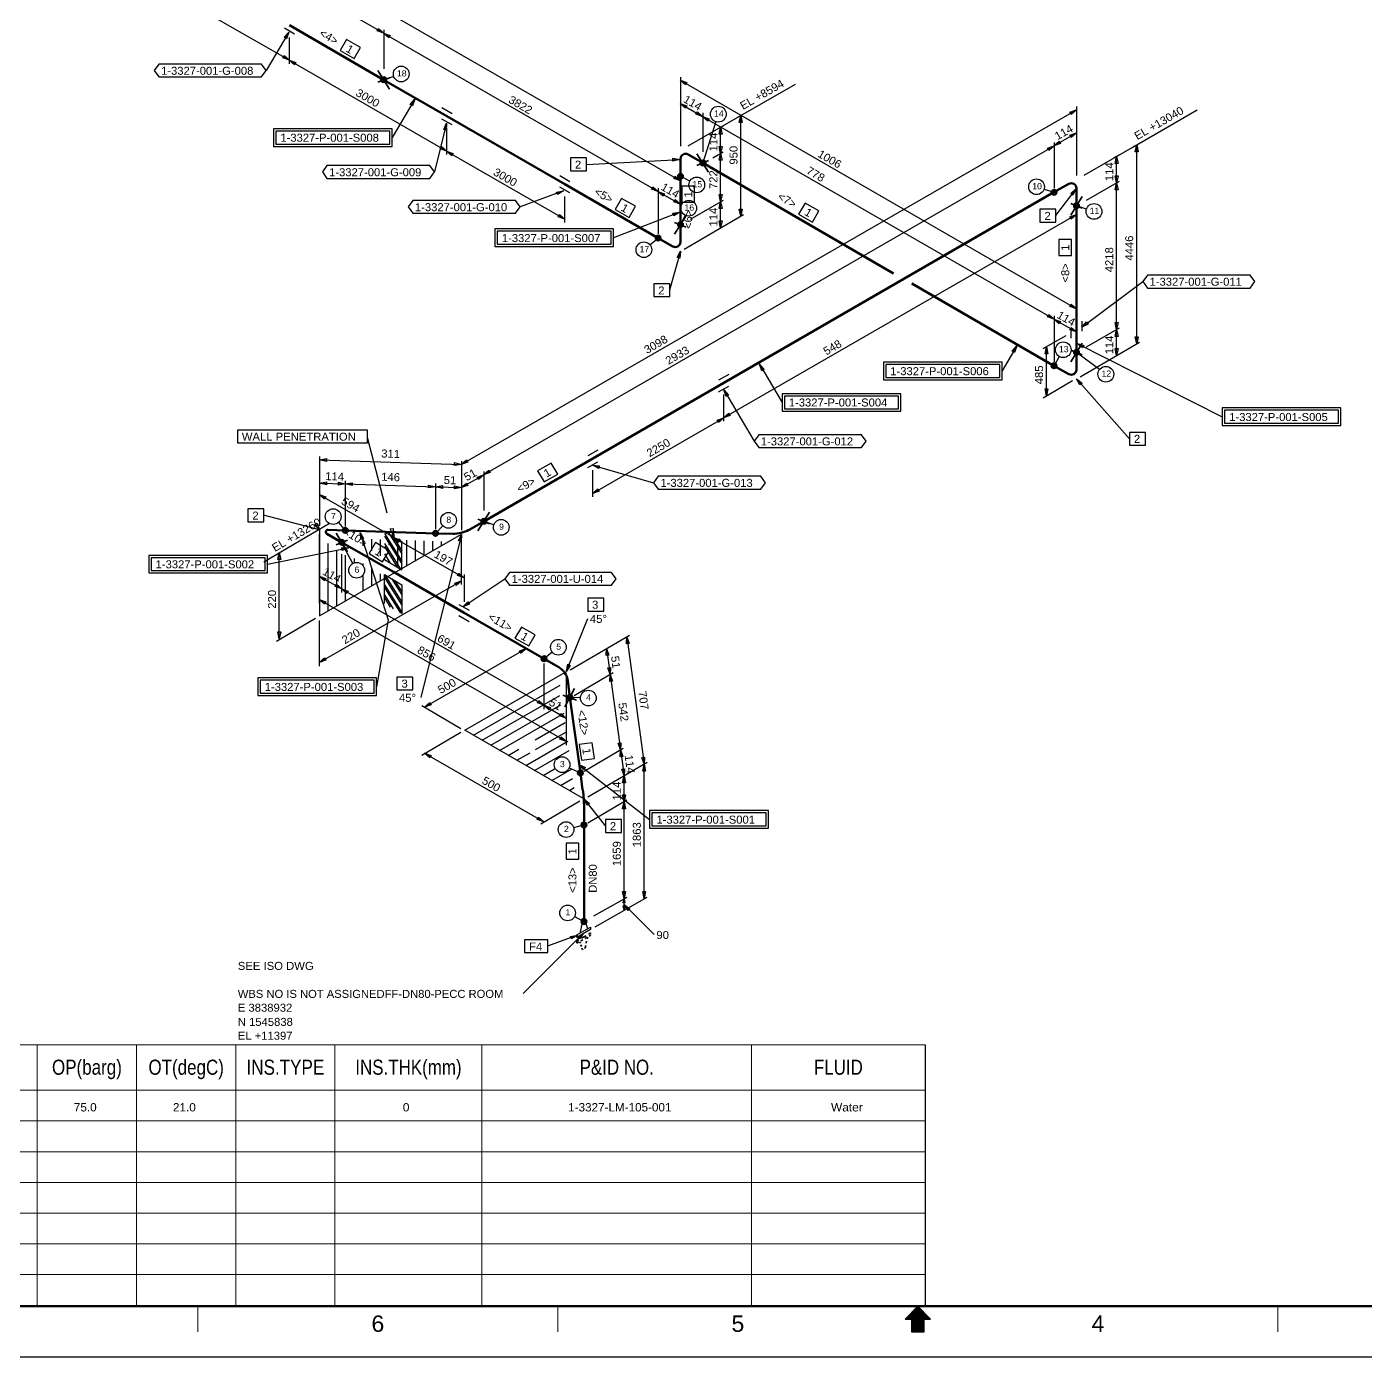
# Model space of a CAD drawing. Header units: inches. Extents: x 0 to 841, y 0 to 594.
# Drawn here: x 186 to 554, y 0 to 365.8 of the extents above; entities that cross this region are included whole.
import ezdxf
from ezdxf.enums import TextEntityAlignment as Align
from ezdxf.xclip import XClip

# ---------------------------------------------------------------- set-up
doc = ezdxf.new("R2010")
doc.units = ezdxf.units.IN
doc.header["$MEASUREMENT"] = 0
doc.header["$XCLIPFRAME"] = 0
for name, color, linetype in [('1-3320-LP-186-001-860_MODEL-EMBED 1_DWG$0$Default', 7, 'Continuous'), ('AD1', 7, 'Continuous'), ('AD2', 7, 'Continuous'), ('BG 0', 7, 'Continuous'), ('BG BG BG BG BG 2', 7, 'Continuous'), ('BG BG BG BG TITLETEXT', 7, 'Continuous'), ('BG Border', 7, 'Continuous'), ('DIMLINES', 7, 'Continuous'), ('DIMTEXT', 7, 'Continuous'), ('ISOTEXT', 7, 'Continuous'), ('NOZZLES', 7, 'Continuous'), ('PIPE', 7, 'Continuous'), ('WELDS', 7, 'Continuous')]:
    doc.layers.add(name, color=color, linetype=linetype)
doc.styles.add('1-3320-LP-186-001-860_MODEL-EMBED 1_DWG$0$Arial', font='arial.ttf')
doc.styles.add('Arial', font='arial.ttf')

# ---------------------------------------------------------------- blocks, each defined once
blk = doc.blocks.new('1-3320-LP-186-001-860_MODEL-EMBED 1_DWG')
at = {"layer": '1-3320-LP-186-001-860_MODEL-EMBED 1_DWG$0$Default', "color": 4, "style": '1-3320-LP-186-001-860_MODEL-EMBED 1_DWG$0$Arial'}
for s, width, p in [('1-3327-001-ENG8-080', 1.002968, (0.934279, -0.115628)), ('80', 1.008516, (3.475116, -0.115628)), ('90', 1.008516, (4.350117, -0.115628)), ('50.0 ', 1.008516, (5.333586, -0.115628)), ('75.0 ', 1.008516, (6.406503, -0.115628)), ('21.0 ', 1.008516, (7.47942, -0.115628)), ('0', 1.008516, (9.968777, -0.115628)), ('1-3327-LM-105-001', 1.002802, (11.758255, -0.115628)), ('Water', 1.02185, (14.603214, -0.115628))]:
    blk.add_text(s, height=0.090278, dxfattribs=dict(at, width=width)).set_placement(p, align=Align.TOP_LEFT)

msp = doc.modelspace()

# ---------------------------------------------------------------- linework, layer by layer
at = {"layer": 'A1', "color": 4, "linetype": 'Continuous', "lineweight": 30}
msp.add_line((339.08, 116.6), (322.44, 99.96), dxfattribs=at)
at = {"layer": 'A1', "color": 4, "linetype": 'Continuous', "lineweight": 15}
msp.add_line((243.44, 14.27), (243.44, 85.88), dxfattribs=at)
at = {"layer": 'AD1', "color": 4, "linetype": 'Continuous', "lineweight": 30}
for p, q in [((284.04, 364.04), (285.88, 363.4)), ((285.48, 362.76), (284.04, 364.04)), ((258.12, 356.6), (259.96, 355.96)), ((259.56, 355.32), (258.12, 356.6)), ((365.64, 351.08), (367.48, 350.44)), ((367.08, 349.8), (365.64, 351.08)), ((365.64, 344.68), (367.48, 344.04)), ((367.08, 343.4), (365.64, 344.68)), ((371.8, 341.16), (373.64, 340.52)), ((373.24, 339.88), (371.8, 341.16)), ((301.4, 331.64), (303.24, 331)), ((302.84, 330.36), (301.4, 331.64)), ((376.76, 331), (376.36, 332.92)), ((377.16, 332.92), (376.76, 331)), ((468.36, 333.08), (469.8, 334.36)), ((470.2, 333.72), (468.36, 333.08)), ((485.64, 322.92), (485.24, 324.84)), ((486.04, 324.84), (485.64, 322.92)), ((359.48, 320.52), (361.32, 319.88)), ((360.92, 319.24), (359.48, 320.52)), ((376.76, 317.72), (376.36, 319.64)), ((377.16, 319.64), (376.76, 317.72)), ((382.28, 313.72), (381.88, 315.64)), ((382.68, 315.64), (382.28, 313.72)), ((376.76, 310.52), (376.36, 312.44)), ((377.16, 312.44), (376.76, 310.52)), ((468.36, 285.4), (470.2, 284.76)), ((469.8, 284.12), (468.36, 285.4)), ((485.64, 282.6), (485.24, 284.52)), ((486.04, 284.52), (485.64, 282.6)), ((491.16, 278.6), (490.76, 280.52)), ((491.56, 280.52), (491.16, 278.6)), ((485.64, 275.4), (485.24, 277.32)), ((486.04, 277.32), (485.64, 275.4)), ((466.36, 264.36), (465.96, 266.28)), ((466.76, 266.28), (466.36, 264.36)), ((377.56, 258.28), (379, 259.56)), ((379.4, 258.92), (377.56, 258.28)), ((266.44, 246.76), (268.36, 247.08)), ((268.36, 246.28), (266.44, 246.76)), ((305.4, 245.48), (306.84, 246.76)), ((307.24, 246.12), (305.4, 245.48)), ((311.56, 242.6), (313, 243.88)), ((313.4, 243.24), (311.56, 242.6)), ((266.44, 240.36), (268.36, 240.68)), ((268.36, 239.88), (266.44, 240.36)), ((273.56, 240.12), (275.48, 240.44)), ((275.48, 239.64), (273.56, 240.12)), ((298.36, 239.32), (300.28, 239.64)), ((300.28, 238.84), (298.36, 239.32)), ((305.4, 239.08), (306.84, 240.36)), ((307.24, 239.72), (305.4, 239.08)), ((266.36, 237.16), (268.2, 236.52)), ((267.8, 235.88), (266.36, 237.16)), ((341.56, 237.48), (343, 238.76)), ((343.4, 238.12), (341.56, 237.48)), ((286.84, 225.4), (288.68, 224.76)), ((288.28, 224.12), (286.84, 225.4)), ((266.36, 214.76), (268.2, 214.12)), ((267.8, 213.48), (266.36, 214.76)), ((272.52, 211.24), (274.36, 210.6)), ((273.96, 209.96), (272.52, 211.24)), ((266.36, 208.36), (268.2, 207.72)), ((267.8, 207.08), (266.36, 208.36)), ((255.4, 197.48), (255, 199.4)), ((255.8, 199.4), (255.4, 197.48)), ((350.84, 196.12), (350.92, 198.04)), ((350.92, 198.04), (351.56, 196.2)), ((266.36, 191), (267.8, 192.28)), ((268.2, 191.64), (266.36, 191)), ((345.32, 192.92), (345.4, 194.84)), ((345.4, 194.84), (346.04, 193)), ((346.28, 185.8), (346.36, 187.72)), ((346.36, 187.72), (347, 185.88)), ((295.32, 178.76), (296.76, 180.04)), ((297.16, 179.4), (295.32, 178.76)), ((328.12, 179.24), (329.96, 178.6)), ((329.56, 177.96), (328.12, 179.24)), ((295.32, 166.12), (297.16, 165.48)), ((296.76, 164.84), (295.32, 166.12)), ((349.16, 165.08), (349.24, 167)), ((349.24, 167), (349.88, 165.16)), ((350.2, 152.68), (349.8, 154.6)), ((350.6, 154.6), (350.2, 152.68)), ((350.2, 126.12), (349.8, 128.04)), ((350.6, 128.04), (350.2, 126.12)), ((355.72, 126.12), (355.32, 128.04)), ((356.12, 128.04), (355.72, 126.12))]:
    msp.add_line(p, q, dxfattribs=at)
at = {"layer": 'AD2', "color": 4, "linetype": 'Continuous', "lineweight": 30}
for p, q in [((284.12, 364.04), (282.28, 364.68)), ((282.68, 365.32), (284.12, 364.04)), ((258.2, 356.6), (256.36, 357.24)), ((256.76, 357.88), (258.2, 356.6)), ((370.36, 342.44), (371.8, 341.16)), ((472.76, 342.36), (474.6, 343)), ((474.6, 343), (473.16, 341.72)), ((371.8, 341.16), (369.96, 341.8)), ((381.88, 339.48), (382.28, 341.4)), ((382.28, 341.4), (382.68, 339.48)), ((376.36, 336.28), (376.76, 338.2)), ((376.76, 338.2), (377.16, 336.28)), ((472.76, 335.96), (474.6, 336.6)), ((474.6, 336.6), (473.16, 335.32)), ((301.48, 331.64), (299.64, 332.28)), ((300.04, 332.92), (301.48, 331.64)), ((466.6, 332.44), (468.44, 333.08)), ((468.44, 333.08), (467, 331.8)), ((490.76, 331.4), (491.16, 333.32)), ((491.16, 333.32), (491.56, 331.4)), ((376.36, 329.08), (376.76, 331)), ((376.76, 331), (377.16, 329.08)), ((485.24, 328.2), (485.64, 330.12)), ((485.64, 330.12), (486.04, 328.2)), ((365.72, 323.4), (363.88, 324.04)), ((364.28, 324.68), (365.72, 323.4)), ((359.56, 320.52), (357.72, 321.16)), ((358.12, 321.8), (359.56, 320.52)), ((485.24, 321), (485.64, 322.92)), ((485.64, 322.92), (486.04, 321)), ((365.72, 317), (363.88, 317.64)), ((364.28, 318.28), (365.72, 317)), ((376.36, 315.8), (376.76, 317.72)), ((376.76, 317.72), (377.16, 315.8)), ((333.88, 312.92), (332.04, 313.56)), ((332.44, 314.2), (333.88, 312.92)), ((472.76, 313.56), (474.6, 314.2)), ((474.6, 314.2), (473.16, 312.92)), ((474.6, 288.28), (472.76, 288.92)), ((473.16, 289.56), (474.6, 288.28)), ((468.44, 285.4), (466.6, 286.04)), ((467, 286.68), (468.44, 285.4)), ((474.6, 281.88), (472.76, 282.52)), ((473.16, 283.16), (474.6, 281.88)), ((485.24, 280.68), (485.64, 282.6)), ((485.64, 282.6), (486.04, 280.68)), ((465.96, 275.88), (466.36, 277.8)), ((466.36, 277.8), (466.76, 275.88)), ((375.8, 257.64), (377.64, 258.28)), ((377.64, 258.28), (376.2, 257)), ((303.56, 245.96), (305.48, 245.48)), ((305.48, 245.48), (303.56, 245.16)), ((271.64, 240.6), (273.56, 240.12)), ((273.56, 240.12), (271.64, 239.8)), ((296.44, 239.8), (298.36, 239.32)), ((298.36, 239.32), (296.44, 239)), ((303.56, 239.56), (305.48, 239.08)), ((309.8, 241.96), (311.64, 242.6)), ((311.64, 242.6), (310.2, 241.32)), ((305.48, 239.08), (303.56, 238.76)), ((255, 219.32), (255.4, 221.24)), ((255.4, 221.24), (255.8, 219.32)), ((303.64, 212.84), (305.48, 213.48)), ((305.48, 213.48), (304.04, 212.2)), ((306.2, 214.28), (304.36, 214.92)), ((304.76, 215.56), (306.2, 214.28)), ((272.6, 211.24), (270.76, 211.88)), ((271.16, 212.52), (272.6, 211.24)), ((321.48, 194.2), (323.32, 194.84)), ((323.32, 194.84), (321.88, 193.56)), ((346.36, 187.72), (345.72, 189.56)), ((346.44, 189.64), (346.36, 187.72)), ((326.76, 180.52), (328.2, 179.24)), ((328.2, 179.24), (326.36, 179.88)), ((332.84, 177), (334.28, 175.72)), ((334.28, 175.72), (332.44, 176.36)), ((334.36, 169.32), (332.52, 169.96)), ((332.92, 170.6), (334.36, 169.32)), ((349.24, 167), (348.6, 168.84)), ((349.32, 168.92), (349.24, 167)), ((355.72, 163.08), (355.08, 164.92)), ((355.32, 161.16), (355.72, 163.08)), ((355.8, 165), (355.72, 163.08)), ((355.72, 163.08), (356.12, 161.16)), ((350.2, 159.88), (349.56, 161.72)), ((349.8, 157.96), (350.2, 159.88)), ((350.28, 161.8), (350.2, 159.88)), ((350.2, 159.88), (350.6, 157.96)), ((349.8, 150.76), (350.2, 152.68)), ((350.2, 152.68), (350.6, 150.76)), ((328.12, 147.24), (326.28, 147.88)), ((326.68, 148.52), (328.12, 147.24))]:
    msp.add_line(p, q, dxfattribs=at)
at = {"layer": 'BG 0', "color": 2, "linetype": 'Continuous', "lineweight": 25}
msp.add_line((432.98, 85.88), (432.98, 14), dxfattribs=at)
at = {"layer": 'BG BG BG BG BG 2', "color": 2, "linetype": 'Continuous', "lineweight": 15}
for p, q in [((432.98, 85.88), (35, 85.88)), ((188.87, 14.27), (188.87, 85.88)), ((216.16, 14.27), (216.16, 85.88)), ((270.72, 14.27), (270.72, 85.88)), ((311.11, 14.27), (311.11, 85.88)), ((385.27, 14.27), (385.27, 85.88)), ((432.98, 73.42), (35, 73.42)), ((432.98, 64.96), (35, 64.96)), ((432.98, 56.51), (35, 56.51)), ((432.98, 48.06), (35, 48.06)), ((432.98, 39.61), (35, 39.61)), ((432.98, 31.16), (35, 31.16)), ((432.98, 22.71), (35, 22.71))]:
    msp.add_line(p, q, dxfattribs=at)
at = {"layer": 'BG Border', "color": 3, "linetype": 'Continuous', "lineweight": 120}
msp.add_line((827, 14), (35, 14), dxfattribs=at)
at = {"layer": 'BG Border', "color": 7, "linetype": 'Continuous', "lineweight": 13}
for p, q in [((233, 14), (233, 6.98)), ((332, 14), (332, 6.98)), ((428.2, 11.2), (428.2, 10.5)), ((428.4, 11.4), (428.4, 10.5)), ((428.6, 11.6), (428.6, 10.5)), ((428.8, 11.8), (428.8, 10.5)), ((429, 12), (429, 10.5)), ((429.2, 12.2), (429.2, 10.5)), ((429.4, 12.4), (429.4, 6.98)), ((429.6, 12.6), (429.6, 6.98)), ((429.8, 12.8), (429.8, 6.98)), ((430, 13), (430, 6.98)), ((430.2, 13.2), (430.2, 6.98)), ((430.4, 13.4), (430.4, 6.98)), ((430.6, 13.6), (430.6, 6.98)), ((430.8, 13.8), (430.8, 6.98)), ((431, 14), (431, 6.98)), ((431.2, 13.8), (431.2, 6.98)), ((431.4, 13.6), (431.4, 6.98)), ((431.6, 13.4), (431.6, 6.98)), ((431.8, 13.2), (431.8, 6.98)), ((432, 13), (432, 6.98)), ((432.2, 12.8), (432.2, 6.98)), ((432.4, 12.6), (432.4, 6.98)), ((432.6, 12.4), (432.6, 6.98)), ((432.8, 12.2), (432.8, 10.5)), ((433, 12), (433, 10.5)), ((433.2, 11.8), (433.2, 10.5)), ((433.4, 11.6), (433.4, 10.5)), ((433.6, 11.4), (433.6, 10.5)), ((433.8, 11.2), (433.8, 10.5)), ((530, 14), (530, 6.98)), ((427.6, 10.6), (427.6, 10.5)), ((427.8, 10.8), (427.8, 10.5)), ((428, 11), (428, 10.5)), ((434, 11), (434, 10.5)), ((434.2, 10.8), (434.2, 10.5)), ((434.4, 10.6), (434.4, 10.5))]:
    msp.add_line(p, q, dxfattribs=at)
at = {"layer": 'BG Border', "color": 7, "linetype": 'Continuous', "lineweight": 25}
for p, q in [((431, 14), (427.5, 10.5)), ((434.5, 10.5), (431, 14)), ((427.5, 10.5), (429.25, 10.5)), ((429.25, 10.5), (429.25, 6.98)), ((432.75, 6.98), (432.75, 10.5)), ((432.75, 10.5), (434.5, 10.5)), ((429.25, 6.98), (432.75, 6.98)), ((841, 0), (0, 0))]:
    msp.add_line(p, q, dxfattribs=at)
at = {"layer": 'BG Border', "color": 3, "linetype": 'Continuous', "lineweight": 120}
msp.add_lwpolyline([(827, 580), (35, 580), (35, 14), (827, 14)], close=True, dxfattribs=at)
at = {"layer": 'DIM', "color": 4, "linetype": 'Continuous', "lineweight": 30}
msp.add_line((251.19, 218.67), (269.19, 229.28), dxfattribs=at)
at = {"layer": 'DIMLINES', "color": 7, "linetype": 'Continuous', "lineweight": 30}
for p, q in [((282.28, 364.68), (282.68, 365.32)), ((284.12, 364.92), (284.12, 354.28)), ((258.2, 355.64), (258.2, 362.84)), ((285.88, 363.4), (285.48, 362.76)), ((256.36, 357.24), (256.76, 357.88)), ((259.96, 355.96), (259.56, 355.32)), ((365.72, 351.96), (365.72, 333)), ((367.48, 350.44), (367.08, 349.8)), ((381, 340.68), (397.32, 350.04)), ((367.48, 344.04), (367.08, 343.4)), ((369.96, 341.8), (370.36, 342.44)), ((473.16, 341.72), (472.76, 342.36)), ((474.6, 343.88), (474.6, 324.92)), ((489.88, 332.6), (507.8, 342.92)), ((367.8, 333.08), (381, 340.68)), ((371.88, 342.12), (371.88, 331.4)), ((373.64, 340.52), (373.24, 339.88)), ((377.56, 338.6), (375.96, 337.72)), ((383.08, 341.8), (381.48, 340.92)), ((382.68, 339.48), (381.88, 339.48)), ((301.48, 330.68), (301.48, 338.04)), ((377.16, 336.28), (376.36, 336.28)), ((473.16, 335.32), (472.76, 335.96)), ((299.64, 332.28), (300.04, 332.92)), ((377.48, 331.32), (374.6, 329.64)), ((376.36, 332.92), (377.16, 332.92)), ((467, 331.8), (466.6, 332.44)), ((468.44, 333.96), (468.44, 321.4)), ((469.8, 334.36), (470.2, 333.72)), ((476.68, 325), (489.88, 332.6)), ((491.96, 333.72), (490.36, 332.84)), ((491.56, 331.4), (490.76, 331.4)), ((303.24, 331), (302.84, 330.36)), ((377.16, 329.08), (376.36, 329.08)), ((486.44, 330.6), (484.84, 329.72)), ((486.04, 328.2), (485.24, 328.2)), ((363.88, 324.04), (364.28, 324.68)), ((365.72, 324.36), (365.72, 322.44)), ((485.24, 324.84), (486.04, 324.84)), ((357.72, 321.16), (358.12, 321.8)), ((359.56, 321.4), (359.56, 308.84)), ((486.36, 323.24), (477.24, 318.04)), ((486.04, 321), (485.24, 321)), ((333.88, 311.96), (333.88, 319.16)), ((361.32, 319.88), (360.92, 319.24)), ((363.88, 317.64), (364.28, 318.28)), ((365.72, 317.96), (365.72, 316.04)), ((377.48, 318.04), (368.36, 312.84)), ((376.36, 319.64), (377.16, 319.64)), ((332.04, 313.56), (332.44, 314.2)), ((383.08, 314.12), (366.76, 304.6)), ((377.16, 315.8), (376.36, 315.8)), ((381.88, 315.64), (382.68, 315.64)), ((473.16, 312.92), (472.76, 313.56)), ((474.6, 313.24), (474.6, 315.16)), ((376.36, 312.44), (377.16, 312.44)), ((472.76, 288.92), (473.16, 289.56)), ((474.6, 289.24), (474.6, 287.32)), ((466.6, 286.04), (467, 286.68)), ((468.44, 286.28), (468.44, 273.72)), ((470.2, 284.76), (469.8, 284.12)), ((485.24, 284.52), (486.04, 284.52)), ((465.48, 277.32), (471.72, 280.92)), ((472.76, 282.52), (473.16, 283.16)), ((474.6, 282.84), (474.6, 280.92)), ((486.36, 282.92), (477.24, 277.72)), ((486.04, 280.68), (485.24, 280.68)), ((490.76, 280.52), (491.56, 280.52)), ((491.96, 279), (475.64, 269.48)), ((485.24, 277.32), (486.04, 277.32)), ((466.76, 275.88), (465.96, 275.88)), ((465.48, 263.8), (473.48, 268.52)), ((465.96, 266.28), (466.76, 266.28)), ((377.64, 257.32), (377.64, 264.68)), ((376.2, 257), (375.8, 257.64)), ((379, 259.56), (379.4, 258.92)), ((266.44, 247.64), (266.44, 228.68)), ((268.36, 247.08), (268.36, 246.28)), ((306.84, 246.76), (307.24, 246.12)), ((303.56, 245.16), (303.56, 245.96)), ((305.48, 246.36), (305.48, 227.4)), ((311.64, 243.48), (311.64, 232.84)), ((313, 243.88), (313.4, 243.24)), ((341.64, 236.52), (341.64, 243.88)), ((268.36, 240.68), (268.36, 239.88)), ((271.64, 239.8), (271.64, 240.6)), ((273.56, 241), (273.56, 228.44)), ((275.48, 240.44), (275.48, 239.64)), ((296.44, 239), (296.44, 239.8)), ((298.36, 240.2), (298.36, 227.64)), ((300.28, 239.64), (300.28, 238.84)), ((303.56, 238.76), (303.56, 239.56)), ((306.84, 240.36), (307.24, 239.72)), ((310.2, 241.32), (309.8, 241.96)), ((268.2, 236.52), (267.8, 235.88)), ((343, 238.76), (343.4, 238.12)), ((266.44, 227.56), (266.44, 203.8)), ((266.44, 203.8), (305.48, 226.28)), ((266.44, 203.8), (305.48, 226.28)), ((266.44, 207.32), (266.44, 226.28)), ((278.44, 223.08), (278.44, 225)), ((280.84, 221.72), (280.84, 224.92)), ((283.24, 220.36), (283.24, 224.84)), ((285.64, 223.32), (285.64, 224.76)), ((286.76, 226.44), (286.76, 224.52)), ((286.92, 226.36), (286.92, 224.44)), ((288.04, 217.56), (288.04, 224.68)), ((288.68, 224.76), (288.28, 224.12)), ((290.44, 217.56), (290.44, 224.6)), ((292.84, 219), (292.84, 224.52)), ((305.48, 212.44), (305.48, 225)), ((268.84, 205.16), (268.84, 223.72)), ((271.24, 206.52), (271.24, 221.88)), ((272.6, 210.28), (272.6, 220.84)), ((295.24, 220.36), (295.24, 224.44)), ((297.64, 221.72), (297.64, 224.36)), ((300.04, 223.08), (300.04, 224.28)), ((255.8, 219.32), (255, 219.32)), ((273.64, 207.88), (273.64, 220.52)), ((276.04, 218.36), (276.04, 219.56)), ((278.44, 217.56), (278.44, 218.2)), ((268.2, 214.12), (267.8, 213.48)), ((278.44, 210.68), (278.44, 215.16)), ((280.84, 212.04), (280.84, 216.76)), ((283.24, 213.4), (283.24, 215.4)), ((304.36, 214.92), (304.76, 215.56)), ((306.2, 215.16), (306.2, 207.72)), ((270.76, 211.88), (271.16, 212.52)), ((274.36, 210.6), (273.96, 209.96)), ((304.04, 212.2), (303.64, 212.84)), ((268.2, 207.72), (267.8, 207.08)), ((254.6, 196.92), (265.32, 203.24)), ((266.44, 189.96), (266.44, 202.52)), ((255, 199.4), (255.8, 199.4)), ((322.44, 195.24), (324.04, 194.36)), ((351.72, 198.44), (335.4, 188.92)), ((351.56, 196.2), (350.84, 196.12)), ((267.8, 192.28), (268.2, 191.64)), ((321.88, 193.56), (321.48, 194.2)), ((346.04, 193), (345.32, 192.92)), ((306.44, 172.44), (334.36, 188.52)), ((306.44, 172.44), (334.36, 188.52)), ((328.2, 178.2), (328.2, 190.76)), ((347.16, 188.2), (336.44, 181.88)), ((345.72, 189.56), (346.44, 189.64)), ((308.76, 171), (332.6, 184.76)), ((334.36, 168.28), (334.36, 187.24)), ((347, 185.88), (346.28, 185.8)), ((311.16, 169.64), (332.52, 181.96)), ((326.36, 179.88), (326.76, 180.52)), ((294.6, 179.16), (305.32, 172.84)), ((296.76, 180.04), (297.16, 179.4)), ((313.56, 168.28), (332.84, 179.4)), ((315.96, 166.84), (333.72, 177.08)), ((329.96, 178.6), (329.56, 177.96)), ((332.44, 176.36), (332.84, 177)), ((325.72, 169.72), (334.04, 174.52)), ((294.6, 165.56), (305.32, 171.88)), ((339.16, 153.56), (306.44, 172.44)), ((323.16, 162.68), (334.76, 169.4)), ((325.88, 167.08), (334.36, 171.96)), ((332.52, 169.96), (332.92, 170.6)), ((318.36, 165.48), (321.24, 167.16)), ((320.76, 164.12), (324.36, 166.2)), ((325.56, 161.32), (335.08, 166.84)), ((349.96, 167.4), (339.24, 161.08)), ((348.6, 168.84), (349.32, 168.92)), ((297.16, 165.48), (296.76, 164.84)), ((356.52, 163.48), (340.2, 153.96)), ((349.88, 165.16), (349.16, 165.08)), ((355.08, 164.92), (355.8, 165)), ((327.96, 159.96), (331.08, 161.8)), ((330.36, 158.6), (335.72, 161.72)), ((332.76, 157.16), (336.04, 159.08)), ((349.56, 161.72), (350.28, 161.8)), ((356.12, 161.16), (355.32, 161.16)), ((335.16, 155.8), (336.52, 156.6)), ((350.6, 157.96), (349.8, 157.96)), ((349.8, 154.6), (350.6, 154.6)), ((327.32, 146.68), (338.04, 153)), ((350.92, 153.16), (340.2, 146.84)), ((326.28, 147.88), (326.68, 148.52)), ((350.6, 150.76), (349.8, 150.76)), ((350.92, 126.44), (341.8, 121.24)), ((356.44, 126.44), (342.2, 118.2)), ((349.8, 128.04), (350.6, 128.04)), ((349.96, 124.92), (350.2, 126.12)), ((350.2, 126.12), (350.44, 124.92)), ((350.2, 122.92), (350.2, 126.12)), ((355.32, 128.04), (356.12, 128.04)), ((350.44, 124.92), (349.96, 124.92)), ((350.2, 122.92), (349.96, 124.12)), ((349.96, 124.12), (350.44, 124.12)), ((350.2, 124.44), (351.8, 123.32)), ((351.32, 122.84), (350.2, 124.44)), ((350.2, 124.44), (358.44, 116.2)), ((350.44, 124.12), (350.2, 122.92)), ((351.8, 123.32), (351.32, 122.84))]:
    msp.add_line(p, q, dxfattribs=at)
at = {"layer": 'DL', "color": 4, "linetype": 'Continuous', "lineweight": 30}
for p, q in [((186.76, 426.52), (365.72, 323.4)), ((192.92, 416.6), (284.12, 364.04)), ((210.28, 384.2), (258.2, 356.6)), ((284.04, 364.04), (359.56, 320.52)), ((258.12, 356.6), (301.48, 331.64)), ((365.64, 351.08), (474.6, 288.28)), ((305.4, 245.48), (474.6, 343)), ((365.64, 344.68), (371.8, 341.16)), ((371.8, 341.16), (468.44, 285.4)), ((382.28, 313.72), (382.28, 341.4)), ((376.76, 331), (376.76, 338.2)), ((468.36, 333.08), (474.6, 336.6)), ((301.4, 331.64), (333.88, 312.92)), ((311.56, 242.6), (468.44, 333.08)), ((491.16, 278.6), (491.16, 333.32)), ((376.76, 317.72), (376.76, 331)), ((485.64, 322.92), (485.64, 330.12)), ((359.48, 320.52), (365.72, 317)), ((485.64, 282.6), (485.64, 322.92)), ((376.76, 310.52), (376.76, 317.72)), ((377.56, 258.28), (474.6, 314.2)), ((468.36, 285.4), (474.6, 281.88)), ((485.64, 275.4), (485.64, 282.6)), ((466.36, 264.36), (466.36, 277.8)), ((341.56, 237.48), (377.64, 258.28)), ((266.44, 246.76), (305.48, 245.48)), ((266.44, 240.36), (273.56, 240.12)), ((273.56, 240.12), (298.36, 239.32)), ((298.36, 239.32), (305.48, 239.08)), ((305.4, 239.08), (311.64, 242.6)), ((266.36, 237.16), (286.76, 225.48)), ((286.84, 225.4), (306.2, 214.28)), ((255.4, 197.48), (255.4, 221.24)), ((266.36, 214.76), (272.6, 211.24)), ((266.36, 191), (305.48, 213.48)), ((272.52, 211.24), (328.2, 179.24)), ((266.36, 208.36), (334.36, 169.32)), ((350.92, 198.04), (355.72, 163.08)), ((295.32, 178.76), (323.32, 194.84)), ((345.4, 194.84), (346.36, 187.72)), ((346.36, 187.72), (349.24, 167)), ((328.12, 179.24), (334.28, 175.72)), ((295.32, 166.12), (328.12, 147.24)), ((349.24, 167), (350.2, 159.88)), ((355.72, 126.12), (355.72, 163.08)), ((350.2, 152.68), (350.2, 159.88)), ((350.2, 126.12), (350.2, 152.68))]:
    msp.add_line(p, q, dxfattribs=at)
at = {"layer": 'ELBO', "color": 3, "linetype": 'Continuous', "lineweight": 50}
for centre, radius, start, end in [((367.12, 329.49), 1.39, 60.019, 180), ((473.21, 321.4), 1.39, 0, 119.981), ((364.29, 306.6), 1.39, 240.018, 0), ((473.19, 271.5), 1.39, 240.018, 0), ((268.82, 226.9), 0.6, 88.091, 240.019), ((303.36, 234.8), 8.4, 268.091, 299.982), ((329.83, 185.45), 4.92, 7.594, 60.018), ((302.72, 151.14), 36.48, 0, 7.595)]:
    msp.add_arc(centre, radius, start, end, dxfattribs=at)
at = {"layer": 'ISOTEXT', "color": 7, "linetype": 'Continuous', "lineweight": 30}
for p, q in [((258.04, 364.36), (251.8, 353.8)), ((256.76, 362.92), (258.04, 364.36)), ((258.04, 364.36), (257.4, 362.52)), ((257.4, 362.52), (256.76, 362.92)), ((273.88, 362.28), (272.12, 359.24)), ((277.72, 360.12), (273.88, 362.28)), ((272.12, 359.24), (275.96, 357.08)), ((275.96, 357.08), (277.72, 360.12)), ((222.28, 355.56), (221, 353.8)), ((221, 353.8), (222.28, 352.04)), ((250.52, 355.56), (222.28, 355.56)), ((251.8, 353.8), (250.52, 355.56)), ((250.52, 352.04), (251.8, 353.8)), ((222.28, 352.04), (250.52, 352.04)), ((292.68, 345.88), (286.44, 335.32)), ((291.4, 344.44), (292.68, 345.88)), ((292.04, 344.04), (291.4, 344.44)), ((292.68, 345.88), (292.04, 344.04)), ((301.4, 339.32), (298.04, 325.88)), ((300.6, 337.56), (301.4, 339.32)), ((301.4, 339.32), (301.32, 337.4)), ((286.44, 337.72), (253.8, 337.72)), ((253.8, 337.72), (253.8, 332.92)), ((285.8, 337.08), (254.44, 337.08)), ((254.44, 337.08), (254.44, 333.56)), ((285.8, 333.56), (285.8, 337.08)), ((286.44, 332.92), (286.44, 337.72)), ((301.32, 337.4), (300.6, 337.56)), ((253.8, 332.92), (286.44, 332.92)), ((254.44, 333.56), (285.8, 333.56)), ((268.52, 327.64), (267.24, 325.88)), ((296.76, 327.64), (268.52, 327.64)), ((298.04, 325.88), (296.76, 327.64)), ((339.88, 329.72), (335.48, 329.72)), ((335.48, 329.72), (335.48, 326.2)), ((339.88, 326.2), (339.88, 329.72)), ((339.88, 327.96), (365.56, 329.32)), ((363.64, 328.84), (363.64, 329.64)), ((363.64, 329.64), (365.56, 329.32)), ((365.56, 329.32), (363.64, 328.84)), ((267.24, 325.88), (268.52, 324.12)), ((268.52, 324.12), (296.76, 324.12)), ((296.76, 324.12), (298.04, 325.88)), ((335.48, 326.2), (339.88, 326.2)), ((333.56, 320.68), (321.64, 316.28)), ((331.64, 320.36), (333.56, 320.68)), ((331.88, 319.64), (331.64, 320.36)), ((333.56, 320.68), (331.88, 319.64)), ((474.44, 321.24), (468.84, 313.88)), ((473, 319.96), (474.44, 321.24)), ((474.44, 321.24), (473.56, 319.48)), ((292.12, 318.04), (290.84, 316.28)), ((320.36, 318.04), (292.12, 318.04)), ((321.64, 316.28), (320.36, 318.04)), ((349.48, 318.6), (347.72, 315.56)), ((353.32, 316.44), (349.48, 318.6)), ((399.96, 317.32), (398.2, 314.28)), ((403.8, 315.16), (399.96, 317.32)), ((473.56, 319.48), (473, 319.96)), ((290.84, 316.28), (292.12, 314.52)), ((292.12, 314.52), (320.36, 314.52)), ((320.36, 314.52), (321.64, 316.28)), ((365.56, 314.84), (347.32, 307.8)), ((347.72, 315.56), (351.56, 313.4)), ((351.56, 313.4), (353.32, 316.44)), ((363.64, 314.52), (365.56, 314.84)), ((363.88, 313.8), (363.64, 314.52)), ((365.56, 314.84), (363.88, 313.8)), ((398.2, 314.28), (402.04, 312.12)), ((402.04, 312.12), (403.8, 315.16)), ((468.92, 315.64), (464.52, 315.64)), ((464.52, 315.64), (464.52, 312.12)), ((468.92, 312.12), (468.92, 315.64)), ((347.32, 310.2), (314.68, 310.2)), ((314.68, 310.2), (314.68, 305.4)), ((346.68, 309.56), (315.32, 309.56)), ((315.32, 309.56), (315.32, 306.04)), ((346.68, 306.04), (346.68, 309.56)), ((347.32, 305.4), (347.32, 310.2)), ((464.52, 312.12), (468.92, 312.12)), ((315.32, 306.04), (346.68, 306.04)), ((473.24, 307.32), (469.72, 307.32)), ((469.72, 307.32), (469.72, 302.92)), ((473.24, 302.92), (473.24, 307.32)), ((314.68, 305.4), (347.32, 305.4)), ((365.72, 304.12), (362.68, 293.4)), ((364.84, 302.36), (365.72, 304.12)), ((365.56, 302.2), (364.84, 302.36)), ((365.72, 304.12), (365.56, 302.2)), ((469.72, 302.92), (473.24, 302.92)), ((362.76, 295.16), (358.36, 295.16)), ((358.36, 295.16), (358.36, 291.64)), ((362.76, 291.64), (362.76, 295.16)), ((476.04, 283.24), (492.84, 295.72)), ((494.12, 297.48), (492.84, 295.72)), ((492.84, 295.72), (494.12, 293.96)), ((522.36, 297.48), (494.12, 297.48)), ((523.64, 295.72), (522.36, 297.48)), ((522.36, 293.96), (523.64, 295.72)), ((358.36, 291.64), (362.76, 291.64)), ((494.12, 293.96), (522.36, 293.96)), ((476.04, 283.24), (477.32, 284.68)), ((477.8, 284.04), (476.04, 283.24)), ((477.32, 284.68), (477.8, 284.04)), ((458.2, 278.04), (454.2, 271.16)), ((456.92, 276.6), (458.2, 278.04)), ((457.56, 276.2), (456.92, 276.6)), ((458.2, 278.04), (457.56, 276.2)), ((474.76, 278.76), (514.68, 258.6)), ((474.76, 278.76), (476.6, 278.2)), ((476.28, 277.56), (474.76, 278.76)), ((476.6, 278.2), (476.28, 277.56)), ((387.4, 273.08), (393.64, 262.52)), ((387.4, 273.08), (388.68, 271.64)), ((388.04, 271.24), (387.4, 273.08)), ((454.2, 273.56), (421.56, 273.56)), ((421.56, 273.56), (421.56, 268.76)), ((453.56, 272.92), (422.2, 272.92)), ((422.2, 272.92), (422.2, 269.4)), ((453.56, 269.4), (453.56, 272.92)), ((454.2, 268.76), (454.2, 273.56)), ((388.68, 271.64), (388.04, 271.24)), ((421.56, 268.76), (454.2, 268.76)), ((422.2, 269.4), (453.56, 269.4)), ((474.6, 269), (489.16, 252.52)), ((474.6, 269), (476.12, 267.8)), ((475.56, 267.32), (474.6, 269)), ((377.64, 265.96), (385.96, 251.88)), ((377.64, 265.96), (378.92, 264.52)), ((378.28, 264.12), (377.64, 265.96)), ((476.12, 267.8), (475.56, 267.32)), ((378.92, 264.52), (378.28, 264.12)), ((426.28, 264.92), (393.64, 264.92)), ((393.64, 264.92), (393.64, 260.12)), ((425.64, 264.28), (394.28, 264.28)), ((394.28, 264.28), (394.28, 260.76)), ((425.64, 260.76), (425.64, 264.28)), ((426.28, 260.12), (426.28, 264.92)), ((393.64, 260.12), (426.28, 260.12)), ((394.28, 260.76), (425.64, 260.76)), ((547.32, 261), (514.68, 261)), ((514.68, 261), (514.68, 256.2)), ((546.68, 260.36), (515.32, 260.36)), ((515.32, 260.36), (515.32, 256.84)), ((546.68, 256.84), (546.68, 260.36)), ((547.32, 256.2), (547.32, 261)), ((279.64, 254.92), (243.88, 254.92)), ((243.88, 254.92), (243.88, 251.4)), ((279.64, 251.4), (279.64, 254.92)), ((493.56, 254.28), (489.16, 254.28)), ((489.16, 254.28), (489.16, 250.76)), ((493.56, 250.76), (493.56, 254.28)), ((514.68, 256.2), (547.32, 256.2)), ((515.32, 256.84), (546.68, 256.84)), ((243.88, 251.4), (279.64, 251.4)), ((285.08, 232.04), (279.64, 252.84)), ((387.24, 253.64), (385.96, 251.88)), ((385.96, 251.88), (387.24, 250.12)), ((415.48, 253.64), (387.24, 253.64)), ((416.76, 251.88), (415.48, 253.64)), ((415.48, 250.12), (416.76, 251.88)), ((489.16, 250.76), (493.56, 250.76)), ((387.24, 250.12), (415.48, 250.12)), ((330.2, 245.8), (326.44, 243.72)), ((326.44, 243.72), (328.2, 240.68)), ((331.96, 242.76), (330.2, 245.8)), ((341.48, 245.24), (358.28, 240.44)), ((341.48, 245.24), (343.4, 245.08)), ((343.24, 244.36), (341.48, 245.24)), ((343.4, 245.08), (343.24, 244.36)), ((328.2, 240.68), (331.96, 242.76)), ((359.56, 242.2), (358.28, 240.44)), ((358.28, 240.44), (359.56, 238.68)), ((387.8, 242.2), (359.56, 242.2)), ((389.08, 240.44), (387.8, 242.2)), ((387.8, 238.68), (389.08, 240.44)), ((359.56, 238.68), (387.8, 238.68)), ((251.16, 233.24), (246.76, 233.24)), ((246.76, 233.24), (246.76, 229.72)), ((251.16, 229.72), (251.16, 233.24)), ((246.76, 229.72), (251.16, 229.72)), ((266.44, 227.48), (251.08, 231.48)), ((265.16, 228.92), (265.8, 229.32)), ((266.44, 227.48), (265.16, 228.92)), ((265.8, 229.32), (266.44, 227.48)), ((277.64, 226.76), (285.32, 202.76)), ((277.64, 226.76), (278.6, 225.08)), ((277.88, 224.84), (277.64, 226.76)), ((278.6, 225.08), (277.88, 224.84)), ((285.88, 227.72), (286.68, 227.88)), ((286.76, 225.96), (285.88, 227.72)), ((286.76, 225.96), (286.44, 227.16)), ((286.68, 227.88), (286.76, 225.96)), ((305.48, 226.2), (294.28, 181.4)), ((304.68, 224.44), (305.48, 226.2)), ((305.48, 226.2), (305.4, 224.28)), ((252.2, 218.04), (274.44, 222.52)), ((272.68, 221.8), (272.52, 222.52)), ((272.52, 222.52), (274.44, 222.52)), ((274.44, 222.52), (272.68, 221.8)), ((305.4, 224.28), (304.68, 224.44)), ((252.2, 220.44), (219.56, 220.44)), ((219.56, 220.44), (219.56, 215.64)), ((251.56, 219.8), (220.2, 219.8)), ((220.2, 219.8), (220.2, 216.28)), ((251.56, 216.28), (251.56, 219.8)), ((252.2, 215.64), (252.2, 220.44)), ((219.56, 215.64), (252.2, 215.64)), ((220.2, 216.28), (251.56, 216.28)), ((305.88, 206.36), (317.4, 214.04)), ((318.68, 215.8), (317.4, 214.04)), ((317.4, 214.04), (318.68, 212.28)), ((346.76, 215.8), (318.68, 215.8)), ((348.04, 214.04), (346.76, 215.8)), ((346.76, 212.28), (348.04, 214.04)), ((318.68, 212.28), (346.76, 212.28)), ((305.88, 206.36), (307.24, 207.72)), ((307.72, 207.08), (305.88, 206.36)), ((307.24, 207.72), (307.72, 207.08)), ((344.6, 208.68), (340.2, 208.68)), ((340.2, 208.68), (340.2, 205.16)), ((344.6, 205.16), (344.6, 208.68)), ((285.32, 202.76), (282.12, 184.36)), ((334.36, 188.6), (340.2, 203.08)), ((340.2, 205.16), (344.6, 205.16)), ((321.96, 200.76), (320.2, 197.72)), ((325.8, 198.6), (321.96, 200.76)), ((320.2, 197.72), (324.04, 195.56)), ((324.04, 195.56), (325.8, 198.6)), ((334.36, 188.6), (334.76, 190.52)), ((335.4, 190.2), (334.36, 188.6)), ((334.76, 190.52), (335.4, 190.2)), ((282.12, 186.76), (249.48, 186.76)), ((249.48, 186.76), (249.48, 181.96)), ((281.48, 186.12), (250.12, 186.12)), ((250.12, 186.12), (250.12, 182.6)), ((281.48, 182.6), (281.48, 186.12)), ((282.12, 181.96), (282.12, 186.76)), ((292.12, 187), (287.72, 187)), ((287.72, 187), (287.72, 183.48)), ((292.12, 183.48), (292.12, 187)), ((249.48, 181.96), (282.12, 181.96)), ((250.12, 182.6), (281.48, 182.6)), ((287.72, 183.48), (292.12, 183.48)), ((341.4, 168.92), (337.88, 168.44)), ((337.88, 168.44), (338.52, 164.12)), ((342.04, 164.6), (341.4, 168.92)), ((337.8, 163), (357.24, 147.88)), ((337.8, 163), (339.56, 162.12)), ((339.08, 161.56), (337.8, 163)), ((338.52, 164.12), (342.04, 164.6)), ((339.56, 162.12), (339.08, 161.56)), ((339.16, 153.56), (345.08, 146.04)), ((339.16, 153.56), (340.68, 152.28)), ((340.04, 151.8), (339.16, 153.56)), ((340.68, 152.28), (340.04, 151.8)), ((349.48, 147.8), (345.08, 147.8)), ((345.08, 147.8), (345.08, 144.28)), ((349.48, 144.28), (349.48, 147.8)), ((389.88, 150.28), (357.24, 150.28)), ((357.24, 150.28), (357.24, 145.48)), ((389.24, 149.64), (357.88, 149.64)), ((357.88, 149.64), (357.88, 146.12)), ((389.24, 146.12), (389.24, 149.64)), ((389.88, 145.48), (389.88, 150.28)), ((345.08, 144.28), (349.48, 144.28)), ((357.24, 145.48), (389.88, 145.48)), ((357.88, 146.12), (389.24, 146.12)), ((337.8, 141.32), (334.28, 141.32)), ((334.28, 141.32), (334.28, 136.92)), ((337.8, 136.92), (337.8, 141.32)), ((334.28, 136.92), (337.8, 136.92)), ((329.24, 114.76), (322.84, 114.76)), ((322.84, 114.76), (322.84, 111.24)), ((337.4, 116.04), (329.16, 113)), ((329.24, 111.24), (329.24, 114.76)), ((335.48, 115.72), (337.4, 116.04)), ((335.72, 115), (335.48, 115.72)), ((337.4, 116.04), (335.72, 115)), ((337.48, 115.48), (339.08, 116.6)), ((337.96, 115), (337.48, 115.48)), ((339.08, 116.6), (337.96, 115)), ((322.84, 111.24), (329.24, 111.24))]:
    msp.add_line(p, q, dxfattribs=at)
at = {"layer": 'ITNO', "color": 1, "linetype": 'Continuous', "lineweight": 30}
for p, q in [((369.59, 322.02), (366.07, 322.02)), ((366.07, 322.02), (366.07, 317.62)), ((369.59, 317.62), (369.59, 322.02)), ((366.07, 317.62), (369.59, 317.62)), ((281.89, 224.01), (280.08, 220.99)), ((280.08, 220.99), (283.82, 218.67)), ((285.63, 221.69), (281.89, 224.01)), ((283.82, 218.67), (285.63, 221.69))]:
    msp.add_line(p, q, dxfattribs=at)
at = {"layer": 'NOZZLES', "color": 7, "linetype": 'Continuous', "lineweight": 25}
for p, q in [((259.6, 363.8), (256.8, 365.4)), ((300.1, 343.6), (302.9, 342)), ((302.9, 338.8), (300.1, 340.4)), ((332.5, 324.9), (335.3, 323.3)), ((335.3, 320.1), (332.5, 321.7)), ((476.2, 282.1), (476.2, 284.9)), ((473, 283), (473, 280.2)), ((379, 270.2), (376.2, 268.6)), ((376.2, 265.4), (379, 267)), ((343, 249.4), (340.2, 247.8)), ((340.2, 244.6), (343, 246.2)), ((284.3, 226.5), (289.1, 218.9)), ((284.3, 225.7), (289.1, 218.1)), ((285.5, 226.6), (289.1, 220.9)), ((286.3, 226.2), (289.1, 221.7)), ((288.3, 225), (289.1, 223.7)), ((289.1, 216.5), (289.1, 224.5)), ((284.3, 223.7), (288.7, 216.7)), ((284.3, 222.9), (287.9, 217.1)), ((284.3, 220.9), (285.9, 218.3)), ((284.3, 219.3), (289.1, 216.5)), ((284.3, 207.2), (284.3, 215.2)), ((284.3, 215.2), (289.1, 212.4)), ((284.3, 215.2), (289.1, 207.6)), ((284.3, 214.4), (289.1, 206.8)), ((286.3, 214.1), (289.1, 209.6)), ((287.1, 213.6), (289.1, 210.4)), ((284.3, 212.4), (289.1, 204.8)), ((284.3, 211.6), (288.7, 204.6)), ((289.1, 212.4), (289.1, 204.4)), ((284.3, 209.6), (286.7, 205.8)), ((284.3, 208.8), (285.9, 206.2)), ((304.8, 207), (307.6, 205.4)), ((307.6, 202.2), (304.8, 203.8)), ((338.7, 119.5), (338, 116.5)), ((339.5, 120), (338.7, 119.5)), ((339.1, 117.2), (341, 118.2)), ((340.2, 117.8), (339.5, 120)), ((341, 118.2), (341, 117.6)), ((341, 117.6), (337.2, 115.4)), ((337.2, 116.1), (339.1, 117.2)), ((337.2, 115.4), (337.2, 116.1))]:
    msp.add_line(p, q, dxfattribs=at)
at = {"layer": 'NOZZLES', "color": 7, "linetype": 'Continuous', "lineweight": 35}
for centre in [(284.12, 351.24), (371.88, 328.36), (365.72, 324.68), (468.44, 320.28), (474.6, 316.6), (365.72, 311.4), (359.56, 307.72), (474.6, 276.28), (468.44, 272.6), (311.64, 229.8), (272.6, 224.04), (273.56, 227.32), (298.36, 226.52), (328.2, 192.04), (335.32, 181.4), (338.2, 160.68), (339.16, 146.36), (339.16, 119.8)]:
    msp.add_circle(centre, 0.76, dxfattribs=at)
at = {"layer": 'PIPE', "color": 3, "linetype": 'Continuous', "lineweight": 50}
for p, q in [((258.2, 366.2), (284.1, 351.2)), ((284.1, 351.2), (301.5, 341.2)), ((301.5, 341.2), (333.9, 322.5)), ((365.7, 324.7), (365.7, 329.5)), ((367.8, 330.7), (371.9, 328.4)), ((371.9, 328.4), (424.3, 298)), ((365.7, 311.4), (365.7, 324.7)), ((333.9, 322.5), (359.6, 307.7)), ((468.4, 320.3), (377.6, 267.9)), ((472.5, 322.6), (468.4, 320.3)), ((474.6, 316.6), (474.6, 321.4)), ((474.6, 282.5), (474.6, 316.6)), ((365.7, 306.6), (365.7, 311.4)), ((359.6, 307.7), (363.6, 305.4)), ((429.3, 295.2), (468.4, 272.6)), ((474.6, 276.3), (474.6, 282.5)), ((474.6, 271.5), (474.6, 276.3)), ((468.4, 272.6), (472.5, 270.3)), ((377.6, 267.9), (341.6, 247.1)), ((341.6, 247.1), (311.6, 229.8)), ((311.6, 229.8), (307.6, 227.5)), ((268.5, 226.4), (272.6, 224)), ((273.6, 227.3), (268.8, 227.5)), ((298.4, 226.5), (273.6, 227.3)), ((303.1, 226.4), (298.4, 226.5)), ((272.6, 224), (286.8, 215.9)), ((286.8, 215.9), (306.2, 204.7)), ((306.2, 204.7), (328.2, 192)), ((328.2, 192), (332.3, 189.7)), ((334.7, 186.1), (335.3, 181.4)), ((335.3, 181.4), (338.2, 160.7)), ((338.2, 160.7), (338.8, 156)), ((339.2, 151.2), (339.2, 146.4)), ((339.2, 146.4), (339.2, 119.8))]:
    msp.add_line(p, q, dxfattribs=at)
at = {"layer": 'PIPE', "color": 2, "linetype": 'Continuous', "lineweight": 35}
for p, q in [((337.2, 114.5), (337.8, 114.8)), ((337.2, 113.8), (337.2, 114.5)), ((337.8, 114.2), (337.2, 113.8)), ((338.2, 113.8), (338, 114.2)), ((338.9, 114.8), (338.3, 114.5)), ((338.5, 115.2), (339.1, 115.6)), ((339.1, 115.6), (339.8, 115.9)), ((340, 115.4), (339.4, 115.1)), ((339.9, 114.4), (339.8, 113.8)), ((340.2, 115.5), (340.1, 115)), ((340.4, 116.3), (341, 116.7)), ((341, 116), (340.6, 115.8)), ((341, 116.7), (341, 116.5)), ((341, 116.2), (341, 116)), ((338.5, 112.9), (338.3, 113.4)), ((338.7, 112.1), (338.6, 112.5)), ((339, 112.2), (338.7, 112.1)), ((339.5, 112.6), (339.3, 112.4)), ((339.7, 113.2), (339.5, 112.6))]:
    msp.add_line(p, q, dxfattribs=at)
at = {"layer": 'WDC', "color": 4, "linetype": 'Continuous', "lineweight": 30}
for centre in [(288.93, 352.82), (370.2, 322.33), (463.62, 321.81), (479.41, 315.02), (355.65, 304.5), (270.22, 231.12), (301.94, 230.1), (316.43, 228.18), (332.14, 195.21), (333.16, 162.92), (334.26, 145.08), (334.68, 122.15)]:
    msp.add_circle(centre, 2.16, dxfattribs=at)
at = {"layer": 'WDC', "color": 1, "linetype": 'Continuous', "lineweight": 30}
for centre in [(376.12, 341.77), (367.99, 315.92), (470.96, 276.99), (482.67, 270.27), (276.68, 216.36), (340.38, 181.23)]:
    msp.add_circle(centre, 2.16, dxfattribs=at)
at = {"layer": 'WELDS', "color": 7, "linetype": 'Continuous', "lineweight": 35}
for p, q in [((282.5, 353.8), (285.7, 348.6)), ((282.5, 350.6), (285.7, 351.8)), ((370.2, 330.9), (373.4, 325.8)), ((370.2, 327.7), (373.4, 329)), ((473, 314), (476.2, 319.1)), ((476.2, 315.9), (473, 317.2)), ((364.1, 308.8), (367.3, 313.9)), ((367.3, 310.7), (364.1, 312)), ((473, 273.7), (476.2, 278.8)), ((476.2, 275.6), (473, 276.9)), ((313.2, 232.3), (310, 227.2)), ((313.2, 229.1), (310, 230.4)), ((271, 226.6), (274.2, 221.4)), ((271, 223.4), (274.2, 224.6)), ((333.4, 182), (337.1, 180.7)), ((336.6, 183.9), (333.9, 178.8))]:
    msp.add_line(p, q, dxfattribs=at)
at = {"layer": 'WELDS', "color": 6, "linetype": 'Continuous', "lineweight": 35}
for centre in [(284.12, 351.24), (371.88, 328.36), (365.72, 324.68), (468.44, 320.28), (474.6, 316.6), (365.72, 311.4), (359.56, 307.72), (474.6, 276.28), (468.44, 272.6), (311.64, 229.8), (272.6, 224.04), (273.56, 227.32), (298.36, 226.52), (328.2, 192.04), (335.32, 181.4), (338.2, 160.68), (339.16, 146.36), (339.16, 119.8)]:
    msp.add_circle(centre, 0.76, dxfattribs=at)
at = {"layer": 'WELDS', "color": 6}
for centre, radius in [((284.12, 351.24), 0.56), ((284.12, 351.24), 0.36), ((284.12, 351.24), 0.36), ((284.12, 351.24), 0.16), ((284.12, 351.24), 0.16), ((371.88, 328.36), 0.56), ((371.88, 328.36), 0.36), ((371.88, 328.36), 0.36), ((371.88, 328.36), 0.16), ((371.88, 328.36), 0.16), ((365.72, 324.68), 0.56), ((365.72, 324.68), 0.36), ((365.72, 324.68), 0.36), ((365.72, 324.68), 0.16), ((365.72, 324.68), 0.16), ((468.44, 320.28), 0.56), ((468.44, 320.28), 0.36), ((468.44, 320.28), 0.36), ((468.44, 320.28), 0.16), ((468.44, 320.28), 0.16), ((474.6, 316.6), 0.56), ((474.6, 316.6), 0.36), ((474.6, 316.6), 0.36), ((474.6, 316.6), 0.16), ((474.6, 316.6), 0.16), ((365.72, 311.4), 0.56), ((365.72, 311.4), 0.36), ((365.72, 311.4), 0.36), ((365.72, 311.4), 0.16), ((365.72, 311.4), 0.16), ((359.56, 307.72), 0.56), ((359.56, 307.72), 0.36), ((359.56, 307.72), 0.36), ((359.56, 307.72), 0.16), ((359.56, 307.72), 0.16), ((474.6, 276.28), 0.56), ((474.6, 276.28), 0.36), ((474.6, 276.28), 0.36), ((474.6, 276.28), 0.16), ((474.6, 276.28), 0.16), ((468.44, 272.6), 0.56), ((468.44, 272.6), 0.36), ((468.44, 272.6), 0.36), ((468.44, 272.6), 0.16), ((468.44, 272.6), 0.16), ((311.64, 229.8), 0.56), ((311.64, 229.8), 0.36), ((311.64, 229.8), 0.36), ((311.64, 229.8), 0.16), ((311.64, 229.8), 0.16), ((272.6, 224.04), 0.56), ((273.56, 227.32), 0.56), ((273.56, 227.32), 0.36), ((273.56, 227.32), 0.36), ((273.56, 227.32), 0.16), ((273.56, 227.32), 0.16), ((298.36, 226.52), 0.56), ((298.36, 226.52), 0.36), ((298.36, 226.52), 0.36), ((298.36, 226.52), 0.16), ((298.36, 226.52), 0.16), ((272.6, 224.04), 0.36), ((272.6, 224.04), 0.36), ((272.6, 224.04), 0.16), ((272.6, 224.04), 0.16), ((328.2, 192.04), 0.56), ((328.2, 192.04), 0.36), ((328.2, 192.04), 0.36), ((328.2, 192.04), 0.16), ((328.2, 192.04), 0.16), ((335.32, 181.4), 0.56), ((335.32, 181.4), 0.36), ((335.32, 181.4), 0.36), ((335.32, 181.4), 0.16), ((335.32, 181.4), 0.16), ((338.2, 160.68), 0.56), ((338.2, 160.68), 0.36), ((338.2, 160.68), 0.36), ((338.2, 160.68), 0.16), ((338.2, 160.68), 0.16), ((339.16, 146.36), 0.56), ((339.16, 146.36), 0.36), ((339.16, 146.36), 0.36), ((339.16, 146.36), 0.16), ((339.16, 146.36), 0.16), ((339.16, 119.8), 0.56), ((339.16, 119.8), 0.36), ((339.16, 119.8), 0.36), ((339.16, 119.8), 0.16), ((339.16, 119.8), 0.16)]:
    msp.add_circle(centre, radius, dxfattribs=at)
at = {"layer": 'WL', "color": 7}
for p, q in [((286.87, 352.15), (284.12, 351.24)), ((368.29, 323.33), (365.72, 324.68)), ((465.67, 321.15), (468.44, 320.28)), ((477.35, 315.69), (474.6, 316.6)), ((357.32, 305.88), (359.56, 307.72)), ((271.65, 229.5), (273.56, 227.32)), ((300.41, 228.57), (298.36, 226.52)), ((314.39, 228.87), (311.64, 229.8)), ((330.46, 193.86), (328.2, 192.04)), ((335.13, 162.04), (338.2, 160.68)), ((336.35, 145.62), (339.16, 146.36)), ((336.59, 121.15), (339.16, 119.8))]:
    msp.add_line(p, q, dxfattribs=at)
at = {"layer": 'WL', "color": 4}
for p, q in [((375.46, 339.71), (371.88, 328.36)), ((480.94, 271.56), (474.6, 276.28)), ((275.64, 218.25), (272.52, 223.96))]:
    msp.add_line(p, q, dxfattribs=at)
at = {"layer": 'WL1', "color": 7}
for p, q in [((367.02, 313.99), (365.72, 311.4)), ((469.88, 275.11), (468.44, 272.6)), ((338.22, 181.3), (335.32, 181.4))]:
    msp.add_line(p, q, dxfattribs=at)

# ---------------------------------------------------------------- block references
at = {"layer": 'NOZZLES', "linetype": 'ByBlock'}
ref = msp.add_blockref('1-3320-LP-186-001-860_MODEL-EMBED 1_DWG', (36.18, 72.81), dxfattribs=dict(at, xscale=25.4, yscale=25.4, zscale=25.4))
XClip(ref).set_block_clipping_path([(-0.029528, -2.66273), (15.699643, 0.003937)])

# ---------------------------------------------------------------- texts
at = {"layer": 'BG BG BG BG TITLETEXT', "color": 4, "style": 'Arial'}
for s, height, width, p in [('OP(barg)', 4.146, 0.806696, (202.51, 79.74)), ('OT(degC)', 4.146, 0.805802, (229.8, 79.74)), ('INS.TYPE', 4.146, 0.809963, (257.08, 79.74)), ('INS.THK(mm)', 4.1456, 0.803775, (290.92, 79.74)), ('P&ID NO.', 4.146, 0.801737, (348.19, 79.74)), ('FLUID', 4.146, 0.803157, (409.13, 79.74))]:
    msp.add_text(s, height=height, dxfattribs=dict(at, width=width)).set_placement(p, align=Align.MIDDLE_CENTER)
at = {"layer": 'BG Border', "color": 3, "style": 'Arial', "width": 1.008516}
for s, p in [('6', (282.5, 11.48)), ('5', (381.5, 11.48)), ('4', (480.5, 11.48))]:
    msp.add_text(s, height=4.5, dxfattribs=at).set_placement(p, align=Align.TOP_CENTER)
at = {"layer": 'CP', "color": 4, "style": 'Arial', "width": 1.008516}
for s, rotation, p in [('114', 330.2551, (366.28, 345.2)), ('114', 29.4275, (469.39, 334.57)), ('114', 90, (375.86, 331.5)), ('114', 90, (484.74, 323.34)), ('722', 90, (375.86, 321.18)), ('114', 330.5725, (360.11, 321.11)), ('114', 90, (375.86, 310.86)), ('114', 330.5725, (468.99, 285.91)), ('114', 90, (484.74, 275.74)), ('114', 358.0694, (268.01, 241.17)), ('51', 29.4275, (306.93, 240.82)), ('51', 358.0694, (300.59, 240.1)), ('594', 330.2067, (272.21, 234.72)), ('197', 330.1278, (297.73, 220.08)), ('114', 330.5725, (267.07, 215.35)), ('51', 277.679, (346.59, 192.67)), ('500', 29.8681, (299.79, 182.31)), ('51', 330.2551, (329.34, 179.43)), ('114', 277.679, (350.35, 165.48)), ('114', 90, (349.3, 153.1))]:
    msp.add_text(s, height=2.2, rotation=rotation, dxfattribs=at).set_placement(p)
at = {"layer": 'DIMTEXT', "color": 2, "style": 'Arial', "width": 1.008516}
for s, rotation, p in [('3000', 330, (276.2, 347)), ('3822', 330, (318.2, 345.1)), ('950', 90, (381.4, 327.9)), ('1006', 330, (403.2, 330.2)), ('3000', 330, (314, 325.2)), ('778', 330, (400.1, 325.6)), ('4446', 90, (490.2, 301.5)), ('4218', 90, (484.7, 298.3)), ('3098', 30, (356.5, 275.8)), ('2933', 30, (362.4, 272.8)), ('548', 30, (405.8, 275.4)), ('485', 90, (465.4, 267.5)), ('2250', 30, (357.2, 247.4)), ('311', 358, (283.4, 247.4)), ('146', 358, (283.4, 241)), ('220', 90, (254.5, 205.8)), ('220', 30, (273.4, 196)), ('856', 330, (293.1, 193.8)), ('691', 330, (298.6, 197)), ('707', 278, (354.1, 183)), ('542', 278, (348.6, 179.8)), ('500', 330, (310.9, 157.9)), ('1863', 90, (354.8, 140.2)), ('1659', 90, (349.3, 135))]:
    msp.add_text(s, height=2.2, rotation=rotation, dxfattribs=at).set_placement(p)
msp.add_text('90', height=2.2, dxfattribs=at).set_placement((359.1, 115))
at = {"layer": 'ELEDIT', "color": 4, "style": 'Arial', "width": 1.005315}
msp.add_text('EL +13260', height=2.2, rotation=30.5239, dxfattribs=at).set_placement((254.19, 221.37))
msp.add_text('EL +11397', height=2.2, dxfattribs=at).set_placement((244, 87.3))
at = {"layer": 'ISOTEXT', "color": 2, "style": 'Arial'}
for s, rotation, width, p in [('<4>', 330, 0.993892, (266.2, 363.4)), ('1', 330, 1.008516, (273.5, 359.1)), ('EL +8594', 30, 1.004902, (382.9, 342.9)), ('EL +13040', 30, 1.005315, (491.3, 334.6)), ('<5>', 330, 0.993892, (341.8, 319.8)), ('1', 330, 1.008516, (349.1, 315.4)), ('<7>', 330, 0.993892, (392.2, 318.5)), ('1', 330, 1.008516, (399.6, 314.2)), ('1', 90, 1.008516, (472.6, 304.2)), ('<8>', 90, 0.993892, (472.6, 295.5)), ('1', 30, 1.008516, (328.9, 241.8)), ('<9>', 30, 0.993892, (321.5, 237.6)), ('<11>', 330, 0.997459, (312.6, 202.9)), ('1', 330, 1.008516, (321.6, 197.6)), ('<12>', 278, 0.997459, (337.4, 177.8)), ('1', 278, 1.008516, (338.7, 167.3)), ('1', 90, 1.008516, (337.1, 138.2)), ('<13>', 90, 0.997459, (337.1, 127.7)), ('DN80', 90, 0.99922, (342.7, 127.7))]:
    msp.add_text(s, height=2.2, rotation=rotation, dxfattribs=dict(at, width=width)).set_placement(p)
for s, width, p in [('1-3327-001-G-008', 1.003461, (222.9, 352.6)), ('1-3327-P-001-S008', 1.003781, (255.7, 334.2)), ('2', 1.008516, (336.7, 326.8)), ('1-3327-001-G-009', 1.003461, (269.1, 324.7)), ('1-3327-001-G-010', 1.003461, (292.7, 315.1)), ('2', 1.008516, (465.8, 312.7)), ('1-3327-P-001-S007', 1.003781, (316.6, 306.6)), ('2', 1.008516, (359.6, 292.2)), ('1-3327-001-G-011', 1.003461, (494.7, 294.6)), ('1-3327-P-001-S006', 1.003781, (423.4, 270)), ('1-3327-P-001-S004', 1.003781, (395.5, 261.4)), ('1-3327-P-001-S005', 1.003781, (516.6, 257.4)), ('WALL PENETRATION', 1.008651, (245.1, 252)), ('1-3327-001-G-012', 1.003461, (387.8, 250.7)), ('2', 1.008516, (490.4, 251.4)), ('1-3327-001-G-013', 1.003461, (360.2, 239.3)), ('2', 1.008516, (248, 230.3)), ('1-3327-P-001-S002', 1.003781, (221.4, 216.9)), ('1-3327-001-U-014', 1.002699, (319.3, 212.9)), ('3', 1.008516, (341.4, 205.8)), ('45°', 1.009685, (340.8, 201.9)), ('1-3327-P-001-S003', 1.003781, (251.4, 183.2)), ('3', 1.008516, (289, 184.1)), ('45°', 1.009685, (288.3, 180.2)), ('1-3327-P-001-S001', 1.003781, (359.1, 146.7)), ('2', 1.008516, (346.3, 144.9)), ('F4', 1.000881, (324.1, 111.8)), ('SEE ISO DWG', 1.00983, (244, 106.5)), ('WBS NO IS NOT ASSIGNEDFF-DN80-PECC ROOM', 1.001658, (244, 98.8)), ('E 3838932', 1.007902, (244, 95)), ('N 1545838', 1.006087, (244, 91.1))]:
    msp.add_text(s, height=2.2, dxfattribs=dict(at, width=width)).set_placement(p)
at = {"layer": 'ITNO', "color": 1, "style": 'Arial'}
for s, rotation, width, p in [('1', 90, 1.008516, (368.95, 318.82)), ('<6>', 90, 0.993892, (368.95, 310.22)), ('<10>', 328.2986, 0.997459, (272.76, 226.45)), ('1', 328.2986, 1.008516, (281.46, 220.92))]:
    msp.add_text(s, height=2.2, rotation=rotation, dxfattribs=dict(at, width=width)).set_placement(p)
at = {"layer": 'WDT', "color": 2, "style": 'Arial', "width": 1.008516}
for s, p in [('18', (287.74, 352.14)), ('14', (374.93, 341.09)), ('15', (369.01, 321.65)), ('10', (462.43, 321.13)), ('16', (366.8, 315.24)), ('11', (478.22, 314.34)), ('17', (354.46, 303.82)), ('13', (469.77, 276.31)), ('12', (481.48, 269.59)), ('7', (269.63, 230.44)), ('8', (301.34, 229.42)), ('9', (315.84, 227.5)), ('6', (276.08, 215.68)), ('5', (331.55, 194.53)), ('4', (339.78, 180.55)), ('3', (332.56, 162.24)), ('2', (333.67, 144.4)), ('1', (334.08, 121.47))]:
    msp.add_text(s, height=1.7, dxfattribs=at).set_placement(p)

doc.saveas('drawing.dxf')
